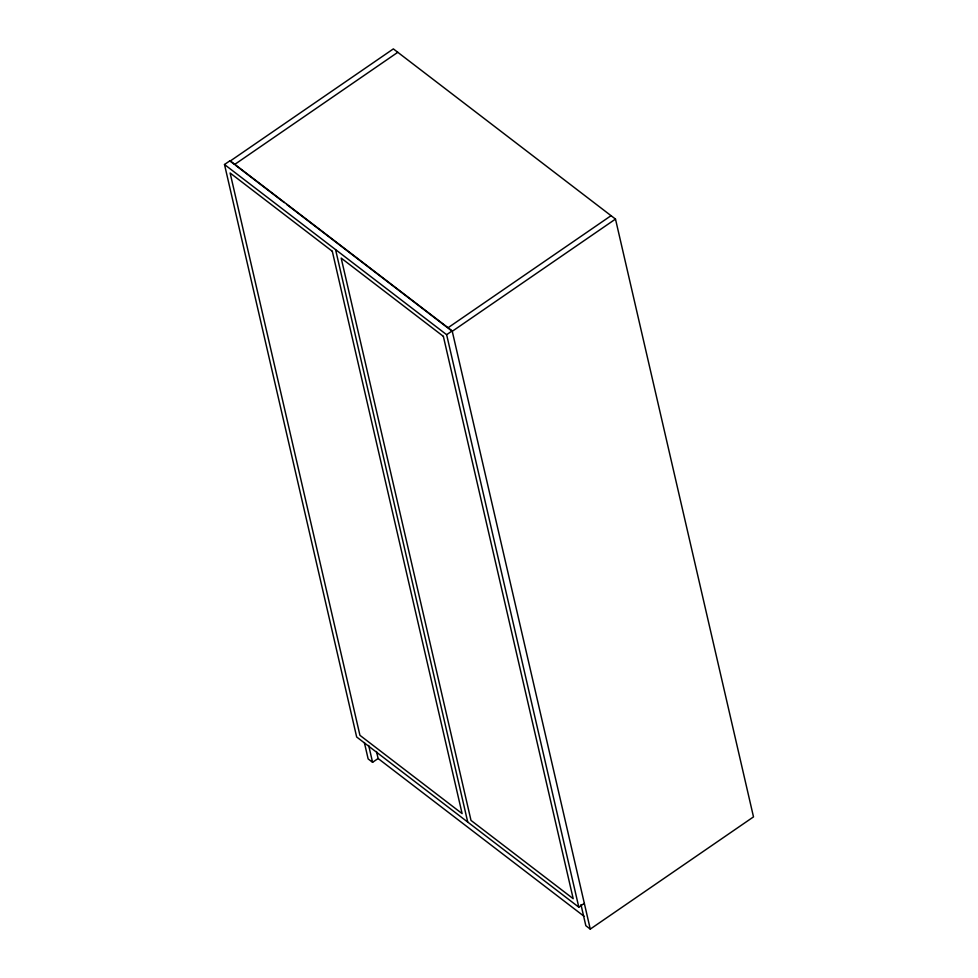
<?xml version="1.0" encoding="UTF-8"?>
<svg xmlns="http://www.w3.org/2000/svg" width="978" height="978" viewBox="0 0 978 978"><rect width="100%" height="100%" fill="white"/><g stroke="black" fill="none" stroke-linecap="round" stroke-linejoin="round"><path stroke-width="1.47" d="M584.331 903.366L578.805 907.168L356.664 736.984L224.5 164.512L230.038 160.71L452.166 330.894L590.272 929.1L753.5 816.887L615.492 219.084L393.352 48.9L230.123 161.113L234.573 164.524L397.789 52.299M611.042 215.686L447.814 327.899L286.676 204.439M578.805 907.168L446.64 334.696L452.166 330.894M615.492 219.084L452.264 331.297L448.926 328.755M364.366 742.559L368.144 758.916L372.581 762.314L378.119 758.512L376.493 751.483M235.784 165.441L284.243 202.58M224.5 164.512L446.64 334.696M378.119 758.512L584.098 916.325M590.272 929.1L585.834 925.701L580.956 904.589M335.564 249.61L467.728 822.07M368.682 745.432L372.581 762.314M332.3 251.273L230.111 172.984L359.941 735.322L462.117 813.61L332.3 251.273M443.364 336.359L341.175 258.082L471.005 820.408L573.194 898.696L443.364 336.359"/></g></svg>
